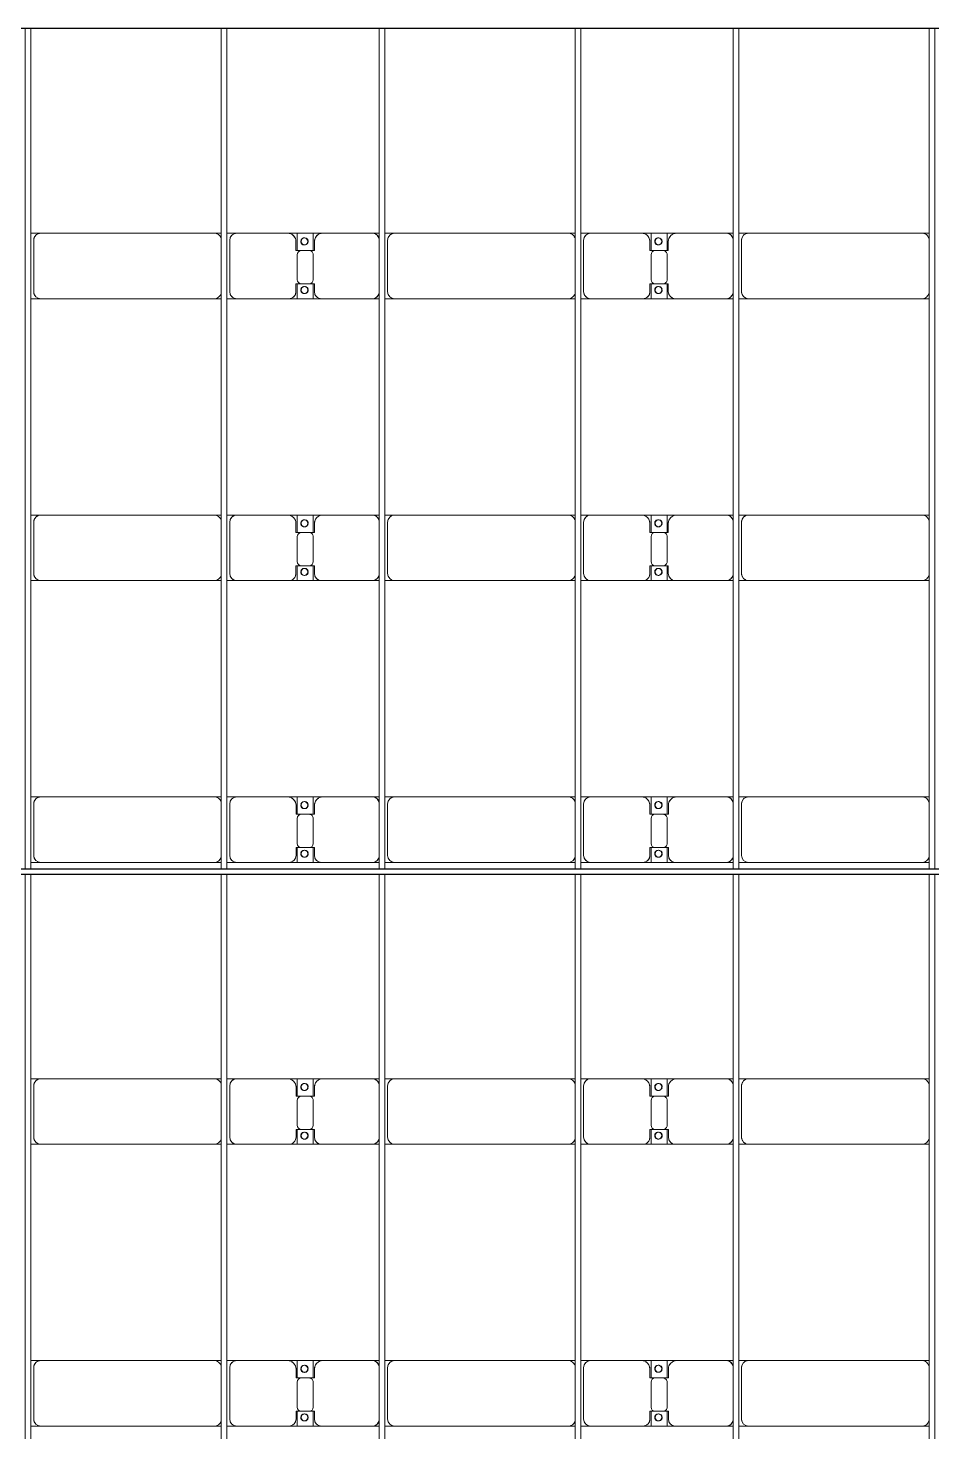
# Model space of a CAD drawing. Header units: millimetres. Extents: x -248177 to 167033, y 156986 to 268923.
# Drawn here: x -183923 to -177513, y 212465 to 222423 of the extents above; entities that cross this region are included whole.
import ezdxf

# ---------------------------------------------------------------- set-up
doc = ezdxf.new("R2010")
doc.units = ezdxf.units.MM
for name, color, linetype, lineweight in [('A-DETL-MBND', 5, 'Continuous', 9), ('A-GENM', 13, 'Continuous', 9), ('S-BEAM', 12, 'Continuous', 9)]:
    doc.layers.add(name, color=color, linetype=linetype, lineweight=lineweight)

# ---------------------------------------------------------------- blocks, each defined once
blk = doc.blocks.new('Dai phao do pin - DẢI PHAO ĐỠ PIN-V26-BỐ TRÍ KHUNG KẾT CẤU BÈ PIN 02')
at = {"layer": 'A-DETL-MBND', "color": 8}
for p, q in [((54529.7, 241.6), (54599.7, 241.6)), ((54529.7, 241.6), (54599.7, 241.6)), ((55830.3, 241.6), (54599.7, 241.6)), ((55830.3, 241.6), (55879.7, 241.6)), ((55830.3, 241.6), (55879.7, 241.6)), ((55919.7, 241.6), (55989.7, 241.6)), ((55919.7, 241.6), (55989.7, 241.6)), ((56349.7, 241.6), (55989.7, 241.6)), ((56349.7, 241.6), (56532.2, 241.6)), ((56532.2, 241.6), (56349.7, 241.6)), ((56417.8, 241.6), (56600.3, 241.6)), ((56417.8, 116.2), (56417.8, 241.6)), ((56600.3, 241.6), (56417.8, 241.6)), ((56532.2, 241.6), (56532.2, 116.2)), ((56950.3, 241.6), (56600.3, 241.6)), ((56950.3, 241.6), (56999.7, 241.6)), ((56950.3, 241.6), (56999.7, 241.6)), ((57039.7, 241.6), (57109.7, 241.6)), ((57039.7, 241.6), (57109.7, 241.6)), ((58340.3, 241.6), (57109.7, 241.6)), ((58340.3, 241.6), (58389.7, 241.6)), ((58340.3, 241.6), (58389.7, 241.6)), ((58429.7, 241.6), (58499.7, 241.6)), ((58429.7, 241.6), (58499.7, 241.6)), ((58859.7, 241.6), (58499.7, 241.6)), ((58859.7, 241.6), (59042.2, 241.6)), ((59042.2, 241.6), (58859.7, 241.6)), ((58927.8, 241.6), (59110.3, 241.6)), ((58927.8, 116.2), (58927.8, 241.6)), ((59110.3, 241.6), (58927.8, 241.6)), ((59042.2, 241.6), (59042.2, 116.2)), ((59460.3, 241.6), (59110.3, 241.6)), ((59460.3, 241.6), (59509.7, 241.6)), ((59460.3, 241.6), (59509.7, 241.6)), ((59549.7, 241.6), (59619.7, 241.6)), ((59549.7, 241.6), (59619.7, 241.6)), ((60850.3, 241.6), (59619.7, 241.6)), ((60850.3, 241.6), (60899.7, 241.6)), ((60850.3, 241.6), (60899.7, 241.6)), ((54549.7, 191.6), (54549.7, -173.4)), ((55939.7, 191.6), (55939.7, -173.4)), ((56409.7, 118.2), (56409.7, 181.6)), ((56502.2, 118.2), (56409.7, 118.2)), ((56540.3, 118.2), (56447.8, 118.2)), ((56540.3, 181.6), (56540.3, 118.2)), ((57059.7, 191.6), (57059.7, -173.4)), ((58449.7, 191.6), (58449.7, -173.4)), ((58919.7, 118.2), (58919.7, 181.6)), ((59012.2, 118.2), (58919.7, 118.2)), ((59050.3, 118.2), (58957.8, 118.2)), ((59050.3, 181.6), (59050.3, 118.2)), ((59569.7, 191.6), (59569.7, -173.4)), ((56417.8, 88.2), (56417.8, -88.2)), ((56532.2, -88.2), (56532.2, 88.2)), ((58927.8, 88.2), (58927.8, -88.2)), ((59042.2, -88.2), (59042.2, 88.2)), ((56409.7, -173.4), (56409.7, -118.2)), ((56409.7, -118.2), (56502.2, -118.2)), ((56417.8, -223.4), (56417.8, -116.2)), ((56447.8, -118.2), (56540.3, -118.2)), ((56532.2, -116.2), (56532.2, -223.4)), ((56540.3, -118.2), (56540.3, -173.4)), ((58919.7, -173.4), (58919.7, -118.2)), ((58919.7, -118.2), (59012.2, -118.2)), ((58927.8, -223.4), (58927.8, -116.2)), ((58957.8, -118.2), (59050.3, -118.2)), ((59042.2, -116.2), (59042.2, -223.4)), ((59050.3, -118.2), (59050.3, -173.4)), ((54599.7, -223.4), (54529.7, -223.4)), ((54599.7, -223.4), (54529.7, -223.4)), ((54599.7, -223.4), (55830.3, -223.4)), ((55879.7, -223.4), (55830.3, -223.4)), ((55879.7, -223.4), (55830.3, -223.4)), ((55989.7, -223.4), (55919.7, -223.4)), ((55989.7, -223.4), (55919.7, -223.4)), ((55989.7, -223.4), (56359.7, -223.4)), ((56532.2, -223.4), (56359.7, -223.4)), ((56359.7, -223.4), (56532.2, -223.4)), ((56590.3, -223.4), (56417.8, -223.4)), ((56417.8, -223.4), (56590.3, -223.4)), ((56590.3, -223.4), (56950.3, -223.4)), ((56999.7, -223.4), (56950.3, -223.4)), ((56999.7, -223.4), (56950.3, -223.4)), ((57109.7, -223.4), (57039.7, -223.4)), ((57109.7, -223.4), (57039.7, -223.4)), ((57109.7, -223.4), (58340.3, -223.4)), ((58389.7, -223.4), (58340.3, -223.4)), ((58389.7, -223.4), (58340.3, -223.4)), ((58499.7, -223.4), (58429.7, -223.4)), ((58499.7, -223.4), (58429.7, -223.4)), ((58499.7, -223.4), (58869.7, -223.4)), ((59042.2, -223.4), (58869.7, -223.4)), ((58869.7, -223.4), (59042.2, -223.4)), ((59100.3, -223.4), (58927.8, -223.4)), ((58927.8, -223.4), (59100.3, -223.4)), ((59100.3, -223.4), (59460.3, -223.4)), ((59509.7, -223.4), (59460.3, -223.4)), ((59509.7, -223.4), (59460.3, -223.4)), ((59619.7, -223.4), (59549.7, -223.4)), ((59619.7, -223.4), (59549.7, -223.4)), ((59619.7, -223.4), (60850.3, -223.4)), ((60899.7, -223.4), (60850.3, -223.4)), ((60899.7, -223.4), (60850.3, -223.4))]:
    blk.add_line(p, q, dxfattribs=at)
for centre, radius, start, end in [((54599.7, 191.6), 50, 90, 180), ((54599.7, 191.6), 50, 150, 180), ((54599.7, 191.6), 50, 105, 137.87668), ((55830.3, 191.6), 50, 15, 90), ((55830.3, 191.6), 50, 60, 90), ((55830.3, 191.6), 50, 15, 30), ((55989.7, 191.6), 50, 90, 180), ((55989.7, 191.6), 50, 105, 180), ((56349.7, 181.6), 60, 0, 90), ((56349.7, 181.6), 60, 0, 60), ((56468.6, 183.2), 25, 0, 180), ((56468.6, 183.2), 25, 0, 165), ((56471.4, 183.2), 25, 0, 180), ((56471.4, 183.2), 25, 90, 180), ((56471.4, 183.2), 25, 15, 75), ((56600.3, 181.6), 60, 90, 180), ((56600.3, 181.6), 60, 120, 180), ((56950.3, 191.6), 50, 15, 90), ((56950.3, 191.6), 50, 15, 75), ((57109.7, 191.6), 50, 90, 180), ((57109.7, 191.6), 50, 150, 180), ((57109.7, 191.6), 50, 105, 137.92482), ((58340.3, 191.6), 50, 15, 90), ((58340.3, 191.6), 50, 60, 90), ((58340.3, 191.6), 50, 15, 30), ((58499.7, 191.6), 50, 90, 180), ((58499.7, 191.6), 50, 105, 180), ((58859.7, 181.6), 60, 0, 90), ((58859.7, 181.6), 60, 0, 60), ((58978.6, 183.2), 25, 0, 180), ((58978.6, 183.2), 25, 0, 165), ((58981.4, 183.2), 25, 0, 180), ((58981.4, 183.2), 25, 90, 180), ((58981.4, 183.2), 25, 15, 75), ((59110.3, 181.6), 60, 90, 180), ((59110.3, 181.6), 60, 120, 180), ((59460.3, 191.6), 50, 15, 90), ((59460.3, 191.6), 50, 15, 75), ((59619.7, 191.6), 50, 90, 180), ((59619.7, 191.6), 50, 150, 180), ((59619.7, 191.6), 50, 105, 137.97296), ((60850.3, 191.6), 50, 15, 90), ((60850.3, 191.6), 50, 60, 90), ((60850.3, 191.6), 50, 15, 30), ((56447.8, 88.2), 30, 90, 180), ((56468.6, 183.2), 25, 180, 0), ((56471.4, 183.2), 25, 180, 360), ((56471.4, 183.2), 25, 180, 300), ((56468.6, 183.2), 25, 210, 0), ((56471.4, 183.2), 25, 330, 345), ((56502.2, 88.2), 30, 360, 90), ((58957.8, 88.2), 30, 90, 180), ((58978.6, 183.2), 25, 180, 0), ((58981.4, 183.2), 25, 180, 360), ((58981.4, 183.2), 25, 180, 300), ((58978.6, 183.2), 25, 210, 0), ((58981.4, 183.2), 25, 330, 345), ((59012.2, 88.2), 30, 360, 90), ((56447.8, -88.2), 30, 180, 270), ((56502.2, -88.2), 30, 270, 360), ((58957.8, -88.2), 30, 180, 270), ((59012.2, -88.2), 30, 270, 0), ((54599.7, -173.4), 50, 180, 270), ((54599.7, -173.4), 50, 180, 210), ((55830.3, -173.4), 50, 270, 345), ((55830.3, -173.4), 50, 330, 345), ((55989.7, -173.4), 50, 180, 270), ((55989.7, -173.4), 50, 180, 255), ((56359.7, -173.4), 50, 270, 0), ((56359.7, -173.4), 50, 285, 0), ((56468.6, -161.8), 25, 0, 180), ((56468.6, -161.8), 25, 180, 0), ((56468.6, -161.8), 25, 105, 165), ((56468.6, -161.8), 25, 195, 0), ((56471.4, -161.8), 25, 0, 180), ((56471.4, -161.8), 25, 105, 180), ((56471.4, -161.8), 25, 180, 360), ((56471.4, -161.8), 25, 180, 270), ((56468.6, -161.8), 25, 0, 75), ((56471.4, -161.8), 25, 15, 75), ((56471.4, -161.8), 25, 285, 345), ((56590.3, -173.4), 50, 180, 270), ((56590.3, -173.4), 50, 180, 255), ((56950.3, -173.4), 50, 270, 345), ((56950.3, -173.4), 50, 285, 345), ((57109.7, -173.4), 50, 180, 270), ((57109.7, -173.4), 50, 180, 210), ((58340.3, -173.4), 50, 270, 345), ((58340.3, -173.4), 50, 330, 345), ((58499.7, -173.4), 50, 180, 270), ((58499.7, -173.4), 50, 180, 255), ((58869.7, -173.4), 50, 270, 0), ((58869.7, -173.4), 50, 285, 360), ((58978.6, -161.8), 25, 0, 180), ((58978.6, -161.8), 25, 180, 0), ((58978.6, -161.8), 25, 105, 165), ((58978.6, -161.8), 25, 195, 0), ((58981.4, -161.8), 25, 0, 180), ((58981.4, -161.8), 25, 105, 180), ((58981.4, -161.8), 25, 180, 0), ((58981.4, -161.8), 25, 180, 270), ((58978.6, -161.8), 25, 0, 75), ((58981.4, -161.8), 25, 15, 75), ((58981.4, -161.8), 25, 285, 345), ((59100.3, -173.4), 50, 180, 270), ((59100.3, -173.4), 50, 180, 255), ((59460.3, -173.4), 50, 270, 345), ((59460.3, -173.4), 50, 285, 345), ((59619.7, -173.4), 50, 180, 270), ((59619.7, -173.4), 50, 180, 210), ((60850.3, -173.4), 50, 270, 345), ((60850.3, -173.4), 50, 330, 345), ((54599.7, -173.4), 50, 240, 270), ((55830.3, -173.4), 50, 285, 300), ((57109.7, -173.4), 50, 240, 270), ((58340.3, -173.4), 50, 285, 300), ((59619.7, -173.4), 50, 240, 270), ((60850.3, -173.4), 50, 285, 300)]:
    blk.add_arc(centre, radius, start, end, dxfattribs=at)
blk = doc.blocks.new('Dai phao do pin - DẢI PHAO ĐỠ PIN-V27-BỐ TRÍ KHUNG KẾT CẤU BÈ PIN 02')
at = {"layer": 'A-DETL-MBND', "color": 8}
for p, q in [((54529.7, 241.6), (54599.7, 241.6)), ((54529.7, 241.6), (54599.7, 241.6)), ((55830.3, 241.6), (54599.7, 241.6)), ((55830.3, 241.6), (55879.7, 241.6)), ((55830.3, 241.6), (55879.7, 241.6)), ((55919.7, 241.6), (55989.7, 241.6)), ((55919.7, 241.6), (55989.7, 241.6)), ((56349.7, 241.6), (55989.7, 241.6)), ((56349.7, 241.6), (56532.2, 241.6)), ((56532.2, 241.6), (56349.7, 241.6)), ((56417.8, 241.6), (56600.3, 241.6)), ((56417.8, 116.2), (56417.8, 241.6)), ((56600.3, 241.6), (56417.8, 241.6)), ((56532.2, 241.6), (56532.2, 116.2)), ((56950.3, 241.6), (56600.3, 241.6)), ((56950.3, 241.6), (56999.7, 241.6)), ((56950.3, 241.6), (56999.7, 241.6)), ((57039.7, 241.6), (57109.7, 241.6)), ((57039.7, 241.6), (57109.7, 241.6)), ((58340.3, 241.6), (57109.7, 241.6)), ((58340.3, 241.6), (58389.7, 241.6)), ((58340.3, 241.6), (58389.7, 241.6)), ((58429.7, 241.6), (58499.7, 241.6)), ((58429.7, 241.6), (58499.7, 241.6)), ((58859.7, 241.6), (58499.7, 241.6)), ((58859.7, 241.6), (59042.2, 241.6)), ((59042.2, 241.6), (58859.7, 241.6)), ((58927.8, 241.6), (59110.3, 241.6)), ((58927.8, 116.2), (58927.8, 241.6)), ((59110.3, 241.6), (58927.8, 241.6)), ((59042.2, 241.6), (59042.2, 116.2)), ((59460.3, 241.6), (59110.3, 241.6)), ((59460.3, 241.6), (59509.7, 241.6)), ((59460.3, 241.6), (59509.7, 241.6)), ((59549.7, 241.6), (59619.7, 241.6)), ((59549.7, 241.6), (59619.7, 241.6)), ((60850.3, 241.6), (59619.7, 241.6)), ((60850.3, 241.6), (60899.7, 241.6)), ((60850.3, 241.6), (60899.7, 241.6)), ((54549.7, 191.6), (54549.7, -173.4)), ((55939.7, 191.6), (55939.7, -173.4)), ((56409.7, 118.2), (56409.7, 181.6)), ((56502.2, 118.2), (56409.7, 118.2)), ((56540.3, 118.2), (56447.8, 118.2)), ((56540.3, 181.6), (56540.3, 118.2)), ((57059.7, 191.6), (57059.7, -173.4)), ((58449.7, 191.6), (58449.7, -173.4)), ((58919.7, 118.2), (58919.7, 181.6)), ((59012.2, 118.2), (58919.7, 118.2)), ((59050.3, 118.2), (58957.8, 118.2)), ((59050.3, 181.6), (59050.3, 118.2)), ((59569.7, 191.6), (59569.7, -173.4)), ((56417.8, 88.2), (56417.8, -88.2)), ((56532.2, -88.2), (56532.2, 88.2)), ((58927.8, 88.2), (58927.8, -88.2)), ((59042.2, -88.2), (59042.2, 88.2)), ((56409.7, -173.4), (56409.7, -118.2)), ((56409.7, -118.2), (56502.2, -118.2)), ((56417.8, -223.4), (56417.8, -116.2)), ((56447.8, -118.2), (56540.3, -118.2)), ((56532.2, -116.2), (56532.2, -223.4)), ((56540.3, -118.2), (56540.3, -173.4)), ((58919.7, -173.4), (58919.7, -118.2)), ((58919.7, -118.2), (59012.2, -118.2)), ((58927.8, -223.4), (58927.8, -116.2)), ((58957.8, -118.2), (59050.3, -118.2)), ((59042.2, -116.2), (59042.2, -223.4)), ((59050.3, -118.2), (59050.3, -173.4)), ((54599.7, -223.4), (54529.7, -223.4)), ((54599.7, -223.4), (54529.7, -223.4)), ((54599.7, -223.4), (55830.3, -223.4)), ((55879.7, -223.4), (55830.3, -223.4)), ((55879.7, -223.4), (55830.3, -223.4)), ((55989.7, -223.4), (55919.7, -223.4)), ((55989.7, -223.4), (55919.7, -223.4)), ((55989.7, -223.4), (56359.7, -223.4)), ((56532.2, -223.4), (56359.7, -223.4)), ((56359.7, -223.4), (56532.2, -223.4)), ((56590.3, -223.4), (56417.8, -223.4)), ((56417.8, -223.4), (56590.3, -223.4)), ((56590.3, -223.4), (56950.3, -223.4)), ((56999.7, -223.4), (56950.3, -223.4)), ((56999.7, -223.4), (56950.3, -223.4)), ((57109.7, -223.4), (57039.7, -223.4)), ((57109.7, -223.4), (57039.7, -223.4)), ((57109.7, -223.4), (58340.3, -223.4)), ((58389.7, -223.4), (58340.3, -223.4)), ((58389.7, -223.4), (58340.3, -223.4)), ((58499.7, -223.4), (58429.7, -223.4)), ((58499.7, -223.4), (58429.7, -223.4)), ((58499.7, -223.4), (58869.7, -223.4)), ((59042.2, -223.4), (58869.7, -223.4)), ((58869.7, -223.4), (59042.2, -223.4)), ((59100.3, -223.4), (58927.8, -223.4)), ((58927.8, -223.4), (59100.3, -223.4)), ((59100.3, -223.4), (59460.3, -223.4)), ((59509.7, -223.4), (59460.3, -223.4)), ((59509.7, -223.4), (59460.3, -223.4)), ((59619.7, -223.4), (59549.7, -223.4)), ((59619.7, -223.4), (59549.7, -223.4)), ((59619.7, -223.4), (60850.3, -223.4)), ((60899.7, -223.4), (60850.3, -223.4)), ((60899.7, -223.4), (60850.3, -223.4))]:
    blk.add_line(p, q, dxfattribs=at)
for centre, radius, start, end in [((54599.7, 191.6), 50, 90, 180), ((54599.7, 191.6), 50, 150, 180), ((54599.7, 191.6), 50, 105, 135), ((55830.3, 191.6), 50, 15, 90), ((55830.3, 191.6), 50, 60, 90), ((55830.3, 191.6), 50, 15, 30), ((55989.7, 191.6), 50, 90, 180), ((55989.7, 191.6), 50, 105, 180), ((56349.7, 181.6), 60, 0, 90), ((56349.7, 181.6), 60, 0, 60), ((56468.6, 183.2), 25, 0, 180), ((56468.6, 183.2), 25, 0, 165), ((56471.4, 183.2), 25, 0, 180), ((56471.4, 183.2), 25, 90, 180), ((56471.4, 183.2), 25, 15, 75), ((56600.3, 181.6), 60, 90, 180), ((56600.3, 181.6), 60, 120, 180), ((56950.3, 191.6), 50, 15, 90), ((56950.3, 191.6), 50, 15, 75), ((57109.7, 191.6), 50, 90, 180), ((57109.7, 191.6), 50, 150, 180), ((57109.7, 191.6), 50, 105, 135), ((58340.3, 191.6), 50, 15, 90), ((58340.3, 191.6), 50, 60, 90), ((58340.3, 191.6), 50, 15, 30), ((58499.7, 191.6), 50, 90, 180), ((58499.7, 191.6), 50, 105, 180), ((58859.7, 181.6), 60, 0, 90), ((58859.7, 181.6), 60, 0, 60), ((58978.6, 183.2), 25, 0, 180), ((58978.6, 183.2), 25, 0, 165), ((58981.4, 183.2), 25, 0, 180), ((58981.4, 183.2), 25, 90, 180), ((58981.4, 183.2), 25, 15, 75), ((59110.3, 181.6), 60, 90, 180), ((59110.3, 181.6), 60, 120, 180), ((59460.3, 191.6), 50, 15, 90), ((59460.3, 191.6), 50, 15, 75), ((59619.7, 191.6), 50, 90, 180), ((59619.7, 191.6), 50, 150, 180), ((59619.7, 191.6), 50, 105, 135), ((60850.3, 191.6), 50, 15, 90), ((60850.3, 191.6), 50, 60, 90), ((60850.3, 191.6), 50, 15, 30), ((56447.8, 88.2), 30, 90, 180), ((56468.6, 183.2), 25, 180, 0), ((56471.4, 183.2), 25, 180, 360), ((56471.4, 183.2), 25, 180, 300), ((56468.6, 183.2), 25, 210, 0), ((56471.4, 183.2), 25, 330, 345), ((56502.2, 88.2), 30, 360, 90), ((58957.8, 88.2), 30, 90, 180), ((58978.6, 183.2), 25, 180, 0), ((58981.4, 183.2), 25, 180, 360), ((58981.4, 183.2), 25, 180, 300), ((58978.6, 183.2), 25, 210, 0), ((58981.4, 183.2), 25, 330, 345), ((59012.2, 88.2), 30, 360, 90), ((56447.8, -88.2), 30, 180, 270), ((56502.2, -88.2), 30, 270, 360), ((58957.8, -88.2), 30, 180, 270), ((59012.2, -88.2), 30, 270, 0), ((54599.7, -173.4), 50, 180, 270), ((54599.7, -173.4), 50, 180, 210), ((55830.3, -173.4), 50, 270, 345), ((55830.3, -173.4), 50, 330, 345), ((55989.7, -173.4), 50, 180, 270), ((55989.7, -173.4), 50, 180, 255), ((56359.7, -173.4), 50, 270, 0), ((56359.7, -173.4), 50, 285, 0), ((56468.6, -161.8), 25, 0, 180), ((56468.6, -161.8), 25, 180, 0), ((56468.6, -161.8), 25, 105, 165), ((56468.6, -161.8), 25, 195, 0), ((56471.4, -161.8), 25, 0, 180), ((56471.4, -161.8), 25, 105, 180), ((56471.4, -161.8), 25, 180, 360), ((56471.4, -161.8), 25, 180, 270), ((56468.6, -161.8), 25, 0, 75), ((56471.4, -161.8), 25, 15, 75), ((56471.4, -161.8), 25, 285, 345), ((56590.3, -173.4), 50, 180, 270), ((56590.3, -173.4), 50, 180, 255), ((56950.3, -173.4), 50, 270, 345), ((56950.3, -173.4), 50, 285, 345), ((57109.7, -173.4), 50, 180, 270), ((57109.7, -173.4), 50, 180, 210), ((58340.3, -173.4), 50, 270, 345), ((58340.3, -173.4), 50, 330, 345), ((58499.7, -173.4), 50, 180, 270), ((58499.7, -173.4), 50, 180, 255), ((58869.7, -173.4), 50, 270, 0), ((58869.7, -173.4), 50, 285, 360), ((58978.6, -161.8), 25, 0, 180), ((58978.6, -161.8), 25, 180, 0), ((58978.6, -161.8), 25, 105, 165), ((58978.6, -161.8), 25, 195, 0), ((58981.4, -161.8), 25, 0, 180), ((58981.4, -161.8), 25, 105, 180), ((58981.4, -161.8), 25, 180, 0), ((58981.4, -161.8), 25, 180, 270), ((58978.6, -161.8), 25, 0, 75), ((58981.4, -161.8), 25, 15, 75), ((58981.4, -161.8), 25, 285, 345), ((59100.3, -173.4), 50, 180, 270), ((59100.3, -173.4), 50, 180, 255), ((59460.3, -173.4), 50, 270, 345), ((59460.3, -173.4), 50, 285, 345), ((59619.7, -173.4), 50, 180, 270), ((59619.7, -173.4), 50, 180, 210), ((60850.3, -173.4), 50, 270, 345), ((60850.3, -173.4), 50, 330, 345), ((54599.7, -173.4), 50, 240, 270), ((55830.3, -173.4), 50, 285, 300), ((57109.7, -173.4), 50, 240, 270), ((58340.3, -173.4), 50, 285, 300), ((59619.7, -173.4), 50, 240, 270), ((60850.3, -173.4), 50, 285, 300)]:
    blk.add_arc(centre, radius, start, end, dxfattribs=at)
blk = doc.blocks.new('Dai phao do pin - DẢI PHAO ĐỠ PIN-V28-BỐ TRÍ KHUNG KẾT CẤU BÈ PIN 02')
at = {"layer": 'A-DETL-MBND', "color": 8}
for p, q in [((54529.7, 241.6), (54599.7, 241.6)), ((54529.7, 241.6), (54599.7, 241.6)), ((55830.3, 241.6), (54599.7, 241.6)), ((55830.3, 241.6), (55879.7, 241.6)), ((55830.3, 241.6), (55879.7, 241.6)), ((55919.7, 241.6), (55989.7, 241.6)), ((55919.7, 241.6), (55989.7, 241.6)), ((56349.7, 241.6), (55989.7, 241.6)), ((56349.7, 241.6), (56532.2, 241.6)), ((56532.2, 241.6), (56349.7, 241.6)), ((56417.8, 241.6), (56600.3, 241.6)), ((56417.8, 116.2), (56417.8, 241.6)), ((56600.3, 241.6), (56417.8, 241.6)), ((56532.2, 241.6), (56532.2, 116.2)), ((56950.3, 241.6), (56600.3, 241.6)), ((56950.3, 241.6), (56999.7, 241.6)), ((56950.3, 241.6), (56999.7, 241.6)), ((57039.7, 241.6), (57109.7, 241.6)), ((57039.7, 241.6), (57109.7, 241.6)), ((58340.3, 241.6), (57109.7, 241.6)), ((58340.3, 241.6), (58389.7, 241.6)), ((58340.3, 241.6), (58389.7, 241.6)), ((58429.7, 241.6), (58499.7, 241.6)), ((58429.7, 241.6), (58499.7, 241.6)), ((58859.7, 241.6), (58499.7, 241.6)), ((58859.7, 241.6), (59042.2, 241.6)), ((59042.2, 241.6), (58859.7, 241.6)), ((58927.8, 241.6), (59110.3, 241.6)), ((58927.8, 116.2), (58927.8, 241.6)), ((59110.3, 241.6), (58927.8, 241.6)), ((59042.2, 241.6), (59042.2, 116.2)), ((59460.3, 241.6), (59110.3, 241.6)), ((59460.3, 241.6), (59509.7, 241.6)), ((59460.3, 241.6), (59509.7, 241.6)), ((59549.7, 241.6), (59619.7, 241.6)), ((59549.7, 241.6), (59619.7, 241.6)), ((60850.3, 241.6), (59619.7, 241.6)), ((60850.3, 241.6), (60899.7, 241.6)), ((60850.3, 241.6), (60899.7, 241.6)), ((54549.7, 191.6), (54549.7, -173.4)), ((55939.7, 191.6), (55939.7, -173.4)), ((56409.7, 118.2), (56409.7, 181.6)), ((56502.2, 118.2), (56409.7, 118.2)), ((56540.3, 118.2), (56447.8, 118.2)), ((56540.3, 181.6), (56540.3, 118.2)), ((57059.7, 191.6), (57059.7, -173.4)), ((58449.7, 191.6), (58449.7, -173.4)), ((58919.7, 118.2), (58919.7, 181.6)), ((59012.2, 118.2), (58919.7, 118.2)), ((59050.3, 118.2), (58957.8, 118.2)), ((59050.3, 181.6), (59050.3, 118.2)), ((59569.7, 191.6), (59569.7, -173.4)), ((56417.8, 88.2), (56417.8, -88.2)), ((56532.2, -88.2), (56532.2, 88.2)), ((58927.8, 88.2), (58927.8, -88.2)), ((59042.2, -88.2), (59042.2, 88.2)), ((56409.7, -173.4), (56409.7, -118.2)), ((56409.7, -118.2), (56502.2, -118.2)), ((56417.8, -223.4), (56417.8, -116.2)), ((56447.8, -118.2), (56540.3, -118.2)), ((56532.2, -116.2), (56532.2, -223.4)), ((56540.3, -118.2), (56540.3, -173.4)), ((58919.7, -173.4), (58919.7, -118.2)), ((58919.7, -118.2), (59012.2, -118.2)), ((58927.8, -223.4), (58927.8, -116.2)), ((58957.8, -118.2), (59050.3, -118.2)), ((59042.2, -116.2), (59042.2, -223.4)), ((59050.3, -118.2), (59050.3, -173.4)), ((54599.7, -223.4), (54529.7, -223.4)), ((54599.7, -223.4), (54529.7, -223.4)), ((54599.7, -223.4), (55830.3, -223.4)), ((55879.7, -223.4), (55830.3, -223.4)), ((55879.7, -223.4), (55830.3, -223.4)), ((55989.7, -223.4), (55919.7, -223.4)), ((55989.7, -223.4), (55919.7, -223.4)), ((55989.7, -223.4), (56359.7, -223.4)), ((56532.2, -223.4), (56359.7, -223.4)), ((56359.7, -223.4), (56532.2, -223.4)), ((56590.3, -223.4), (56417.8, -223.4)), ((56417.8, -223.4), (56590.3, -223.4)), ((56590.3, -223.4), (56950.3, -223.4)), ((56999.7, -223.4), (56950.3, -223.4)), ((56999.7, -223.4), (56950.3, -223.4)), ((57109.7, -223.4), (57039.7, -223.4)), ((57109.7, -223.4), (57039.7, -223.4)), ((57109.7, -223.4), (58340.3, -223.4)), ((58389.7, -223.4), (58340.3, -223.4)), ((58389.7, -223.4), (58340.3, -223.4)), ((58499.7, -223.4), (58429.7, -223.4)), ((58499.7, -223.4), (58429.7, -223.4)), ((58499.7, -223.4), (58869.7, -223.4)), ((59042.2, -223.4), (58869.7, -223.4)), ((58869.7, -223.4), (59042.2, -223.4)), ((59100.3, -223.4), (58927.8, -223.4)), ((58927.8, -223.4), (59100.3, -223.4)), ((59100.3, -223.4), (59460.3, -223.4)), ((59509.7, -223.4), (59460.3, -223.4)), ((59509.7, -223.4), (59460.3, -223.4)), ((59619.7, -223.4), (59549.7, -223.4)), ((59619.7, -223.4), (59549.7, -223.4)), ((59619.7, -223.4), (60850.3, -223.4)), ((60899.7, -223.4), (60850.3, -223.4)), ((60899.7, -223.4), (60850.3, -223.4))]:
    blk.add_line(p, q, dxfattribs=at)
for centre, radius, start, end in [((54599.7, 191.6), 50, 90, 180), ((54599.7, 191.6), 50, 150, 180), ((54599.7, 191.6), 50, 105, 135), ((55830.3, 191.6), 50, 15, 90), ((55830.3, 191.6), 50, 60, 90), ((55830.3, 191.6), 50, 15, 30), ((55989.7, 191.6), 50, 90, 180), ((55989.7, 191.6), 50, 105, 180), ((56349.7, 181.6), 60, 0, 90), ((56349.7, 181.6), 60, 0, 60), ((56468.6, 183.2), 25, 0, 180), ((56468.6, 183.2), 25, 0, 165), ((56471.4, 183.2), 25, 0, 180), ((56471.4, 183.2), 25, 90, 180), ((56471.4, 183.2), 25, 15, 75), ((56600.3, 181.6), 60, 90, 180), ((56600.3, 181.6), 60, 120, 180), ((56950.3, 191.6), 50, 15, 90), ((56950.3, 191.6), 50, 15, 75), ((57109.7, 191.6), 50, 90, 180), ((57109.7, 191.6), 50, 150, 180), ((57109.7, 191.6), 50, 105, 135), ((58340.3, 191.6), 50, 15, 90), ((58340.3, 191.6), 50, 60, 90), ((58340.3, 191.6), 50, 15, 30), ((58499.7, 191.6), 50, 90, 180), ((58499.7, 191.6), 50, 105, 180), ((58859.7, 181.6), 60, 0, 90), ((58859.7, 181.6), 60, 0, 60), ((58978.6, 183.2), 25, 0, 180), ((58978.6, 183.2), 25, 0, 165), ((58981.4, 183.2), 25, 0, 180), ((58981.4, 183.2), 25, 90, 180), ((58981.4, 183.2), 25, 15, 75), ((59110.3, 181.6), 60, 90, 180), ((59110.3, 181.6), 60, 120, 180), ((59460.3, 191.6), 50, 15, 90), ((59460.3, 191.6), 50, 15, 75), ((59619.7, 191.6), 50, 90, 180), ((59619.7, 191.6), 50, 150, 180), ((59619.7, 191.6), 50, 105, 135), ((60850.3, 191.6), 50, 15, 90), ((60850.3, 191.6), 50, 60, 90), ((60850.3, 191.6), 50, 15, 30), ((56447.8, 88.2), 30, 90, 180), ((56468.6, 183.2), 25, 180, 0), ((56471.4, 183.2), 25, 180, 360), ((56471.4, 183.2), 25, 180, 300), ((56468.6, 183.2), 25, 210, 0), ((56471.4, 183.2), 25, 330, 345), ((56502.2, 88.2), 30, 360, 90), ((58957.8, 88.2), 30, 90, 180), ((58978.6, 183.2), 25, 180, 0), ((58981.4, 183.2), 25, 180, 360), ((58981.4, 183.2), 25, 180, 300), ((58978.6, 183.2), 25, 210, 0), ((58981.4, 183.2), 25, 330, 345), ((59012.2, 88.2), 30, 360, 90), ((56447.8, -88.2), 30, 180, 270), ((56502.2, -88.2), 30, 270, 360), ((58957.8, -88.2), 30, 180, 270), ((59012.2, -88.2), 30, 270, 0), ((54599.7, -173.4), 50, 180, 270), ((54599.7, -173.4), 50, 191.47034, 210), ((55830.3, -173.4), 50, 270, 348.50928), ((55830.3, -173.4), 50, 330, 348.50928), ((55989.7, -173.4), 50, 180, 270), ((55989.7, -173.4), 50, 180, 255), ((56359.7, -173.4), 50, 270, 0), ((56359.7, -173.4), 50, 285, 0), ((56468.6, -161.8), 25, 0, 180), ((56468.6, -161.8), 25, 180, 0), ((56468.6, -161.8), 25, 105, 165), ((56468.6, -161.8), 25, 195, 0), ((56471.4, -161.8), 25, 0, 180), ((56471.4, -161.8), 25, 105, 180), ((56471.4, -161.8), 25, 180, 360), ((56471.4, -161.8), 25, 180, 270), ((56468.6, -161.8), 25, 0, 75), ((56471.4, -161.8), 25, 15, 75), ((56471.4, -161.8), 25, 285, 345), ((56590.3, -173.4), 50, 180, 270), ((56590.3, -173.4), 50, 180, 255), ((56950.3, -173.4), 50, 270, 348.49209), ((56950.3, -173.4), 50, 285, 348.49209), ((57109.7, -173.4), 50, 180, 270), ((57109.7, -173.4), 50, 191.50886, 210), ((58340.3, -173.4), 50, 270, 348.47075), ((58340.3, -173.4), 50, 330, 348.47075), ((58499.7, -173.4), 50, 180, 270), ((58499.7, -173.4), 50, 180, 255), ((58869.7, -173.4), 50, 270, 0), ((58869.7, -173.4), 50, 285, 360), ((58978.6, -161.8), 25, 0, 180), ((58978.6, -161.8), 25, 180, 0), ((58978.6, -161.8), 25, 105, 165), ((58978.6, -161.8), 25, 195, 0), ((58981.4, -161.8), 25, 0, 180), ((58981.4, -161.8), 25, 105, 180), ((58981.4, -161.8), 25, 180, 0), ((58981.4, -161.8), 25, 180, 270), ((58978.6, -161.8), 25, 0, 75), ((58981.4, -161.8), 25, 15, 75), ((58981.4, -161.8), 25, 285, 300), ((58981.4, -161.8), 25, 300.37173, 345), ((59100.3, -173.4), 50, 180, 270), ((59100.3, -173.4), 50, 180, 255), ((59460.3, -173.4), 50, 270, 348.45357), ((59460.3, -173.4), 50, 285, 348.45357), ((59619.7, -173.4), 50, 180, 270), ((59619.7, -173.4), 50, 191.54739, 210), ((60850.3, -173.4), 50, 270, 348.43223), ((60850.3, -173.4), 50, 330, 348.43223), ((54599.7, -173.4), 50, 240, 270), ((55830.3, -173.4), 50, 285, 300), ((57109.7, -173.4), 50, 240, 270), ((58340.3, -173.4), 50, 285, 300), ((59619.7, -173.4), 50, 240, 270), ((60850.3, -173.4), 50, 285, 300)]:
    blk.add_arc(centre, radius, start, end, dxfattribs=at)
blk = doc.blocks.new('Dai phao do pin - DẢI PHAO ĐỠ PIN-V29-BỐ TRÍ KHUNG KẾT CẤU BÈ PIN 02')
at = {"layer": 'A-DETL-MBND', "color": 8}
for p, q in [((54529.7, 241.6), (54599.7, 241.6)), ((54529.7, 241.6), (54599.7, 241.6)), ((55830.3, 241.6), (54599.7, 241.6)), ((55830.3, 241.6), (55879.7, 241.6)), ((55830.3, 241.6), (55879.7, 241.6)), ((55919.7, 241.6), (55989.7, 241.6)), ((55919.7, 241.6), (55989.7, 241.6)), ((56349.7, 241.6), (55989.7, 241.6)), ((56349.7, 241.6), (56532.2, 241.6)), ((56532.2, 241.6), (56349.7, 241.6)), ((56417.8, 241.6), (56600.3, 241.6)), ((56417.8, 116.2), (56417.8, 241.6)), ((56600.3, 241.6), (56417.8, 241.6)), ((56532.2, 241.6), (56532.2, 116.2)), ((56950.3, 241.6), (56600.3, 241.6)), ((56950.3, 241.6), (56999.7, 241.6)), ((56950.3, 241.6), (56999.7, 241.6)), ((57039.7, 241.6), (57109.7, 241.6)), ((57039.7, 241.6), (57109.7, 241.6)), ((58340.3, 241.6), (57109.7, 241.6)), ((58340.3, 241.6), (58389.7, 241.6)), ((58340.3, 241.6), (58389.7, 241.6)), ((58429.7, 241.6), (58499.7, 241.6)), ((58429.7, 241.6), (58499.7, 241.6)), ((58859.7, 241.6), (58499.7, 241.6)), ((58859.7, 241.6), (59042.2, 241.6)), ((59042.2, 241.6), (58859.7, 241.6)), ((58927.8, 241.6), (59110.3, 241.6)), ((58927.8, 116.2), (58927.8, 241.6)), ((59110.3, 241.6), (58927.8, 241.6)), ((59042.2, 241.6), (59042.2, 116.2)), ((59460.3, 241.6), (59110.3, 241.6)), ((59460.3, 241.6), (59509.7, 241.6)), ((59460.3, 241.6), (59509.7, 241.6)), ((59549.7, 241.6), (59619.7, 241.6)), ((59549.7, 241.6), (59619.7, 241.6)), ((60850.3, 241.6), (59619.7, 241.6)), ((60850.3, 241.6), (60899.7, 241.6)), ((60850.3, 241.6), (60899.7, 241.6)), ((54549.7, 191.6), (54549.7, -173.4)), ((55939.7, 191.6), (55939.7, -173.4)), ((56409.7, 118.2), (56409.7, 181.6)), ((56502.2, 118.2), (56409.7, 118.2)), ((56540.3, 118.2), (56447.8, 118.2)), ((56540.3, 181.6), (56540.3, 118.2)), ((57059.7, 191.6), (57059.7, -173.4)), ((58449.7, 191.6), (58449.7, -173.4)), ((58919.7, 118.2), (58919.7, 181.6)), ((59012.2, 118.2), (58919.7, 118.2)), ((59050.3, 118.2), (58957.8, 118.2)), ((59050.3, 181.6), (59050.3, 118.2)), ((59569.7, 191.6), (59569.7, -173.4)), ((56417.8, 88.2), (56417.8, -88.2)), ((56532.2, -88.2), (56532.2, 88.2)), ((58927.8, 88.2), (58927.8, -88.2)), ((59042.2, -88.2), (59042.2, 88.2)), ((56409.7, -173.4), (56409.7, -118.2)), ((56409.7, -118.2), (56502.2, -118.2)), ((56417.8, -223.4), (56417.8, -116.2)), ((56447.8, -118.2), (56540.3, -118.2)), ((56532.2, -116.2), (56532.2, -223.4)), ((56540.3, -118.2), (56540.3, -173.4)), ((58919.7, -173.4), (58919.7, -118.2)), ((58919.7, -118.2), (59012.2, -118.2)), ((58927.8, -223.4), (58927.8, -116.2)), ((58957.8, -118.2), (59050.3, -118.2)), ((59042.2, -116.2), (59042.2, -223.4)), ((59050.3, -118.2), (59050.3, -173.4)), ((54599.7, -223.4), (54529.7, -223.4)), ((54599.7, -223.4), (54529.7, -223.4)), ((54599.7, -223.4), (55830.3, -223.4)), ((55879.7, -223.4), (55830.3, -223.4)), ((55879.7, -223.4), (55830.3, -223.4)), ((55989.7, -223.4), (55919.7, -223.4)), ((55989.7, -223.4), (55919.7, -223.4)), ((55989.7, -223.4), (56359.7, -223.4)), ((56532.2, -223.4), (56359.7, -223.4)), ((56359.7, -223.4), (56532.2, -223.4)), ((56590.3, -223.4), (56417.8, -223.4)), ((56417.8, -223.4), (56590.3, -223.4)), ((56590.3, -223.4), (56950.3, -223.4)), ((56999.7, -223.4), (56950.3, -223.4)), ((56999.7, -223.4), (56950.3, -223.4)), ((57109.7, -223.4), (57039.7, -223.4)), ((57109.7, -223.4), (57039.7, -223.4)), ((57109.7, -223.4), (58340.3, -223.4)), ((58389.7, -223.4), (58340.3, -223.4)), ((58389.7, -223.4), (58340.3, -223.4)), ((58499.7, -223.4), (58429.7, -223.4)), ((58499.7, -223.4), (58429.7, -223.4)), ((58499.7, -223.4), (58869.7, -223.4)), ((59042.2, -223.4), (58869.7, -223.4)), ((58869.7, -223.4), (59042.2, -223.4)), ((59100.3, -223.4), (58927.8, -223.4)), ((58927.8, -223.4), (59100.3, -223.4)), ((59100.3, -223.4), (59460.3, -223.4)), ((59509.7, -223.4), (59460.3, -223.4)), ((59509.7, -223.4), (59460.3, -223.4)), ((59619.7, -223.4), (59549.7, -223.4)), ((59619.7, -223.4), (59549.7, -223.4)), ((59619.7, -223.4), (60850.3, -223.4)), ((60899.7, -223.4), (60850.3, -223.4)), ((60899.7, -223.4), (60850.3, -223.4))]:
    blk.add_line(p, q, dxfattribs=at)
for centre, radius, start, end in [((54599.7, 191.6), 50, 90, 180), ((54599.7, 191.6), 50, 150, 180), ((54599.7, 191.6), 50, 105, 135), ((55830.3, 191.6), 50, 15, 90), ((55830.3, 191.6), 50, 60, 90), ((55830.3, 191.6), 50, 15, 30), ((55989.7, 191.6), 50, 90, 180), ((55989.7, 191.6), 50, 105, 180), ((56349.7, 181.6), 60, 0, 90), ((56349.7, 181.6), 60, 0, 60), ((56468.6, 183.2), 25, 0, 180), ((56468.6, 183.2), 25, 0, 165), ((56471.4, 183.2), 25, 0, 180), ((56471.4, 183.2), 25, 90, 180), ((56471.4, 183.2), 25, 15, 75), ((56600.3, 181.6), 60, 90, 180), ((56600.3, 181.6), 60, 120, 180), ((56950.3, 191.6), 50, 15, 90), ((56950.3, 191.6), 50, 15, 75), ((57109.7, 191.6), 50, 90, 180), ((57109.7, 191.6), 50, 150, 180), ((57109.7, 191.6), 50, 105, 135), ((58340.3, 191.6), 50, 15, 90), ((58340.3, 191.6), 50, 60, 90), ((58340.3, 191.6), 50, 15, 30), ((58499.7, 191.6), 50, 90, 180), ((58499.7, 191.6), 50, 105, 180), ((58859.7, 181.6), 60, 0, 90), ((58859.7, 181.6), 60, 0, 60), ((58978.6, 183.2), 25, 0, 180), ((58978.6, 183.2), 25, 0, 165), ((58981.4, 183.2), 25, 0, 180), ((58981.4, 183.2), 25, 90, 180), ((58981.4, 183.2), 25, 15, 75), ((59110.3, 181.6), 60, 90, 180), ((59110.3, 181.6), 60, 120, 180), ((59460.3, 191.6), 50, 15, 90), ((59460.3, 191.6), 50, 15, 75), ((59619.7, 191.6), 50, 90, 180), ((59619.7, 191.6), 50, 150, 180), ((59619.7, 191.6), 50, 105, 135), ((60850.3, 191.6), 50, 15, 90), ((60850.3, 191.6), 50, 60, 90), ((60850.3, 191.6), 50, 15, 30), ((56447.8, 88.2), 30, 90, 180), ((56468.6, 183.2), 25, 180, 0), ((56471.4, 183.2), 25, 180, 360), ((56471.4, 183.2), 25, 180, 300), ((56468.6, 183.2), 25, 210, 0), ((56471.4, 183.2), 25, 330, 345), ((56502.2, 88.2), 30, 360, 90), ((58957.8, 88.2), 30, 90, 180), ((58978.6, 183.2), 25, 180, 0), ((58981.4, 183.2), 25, 180, 360), ((58981.4, 183.2), 25, 180, 300), ((58978.6, 183.2), 25, 210, 0), ((58981.4, 183.2), 25, 330, 345), ((59012.2, 88.2), 30, 360, 90), ((56447.8, -88.2), 30, 180, 270), ((56502.2, -88.2), 30, 270, 360), ((58957.8, -88.2), 30, 180, 270), ((59012.2, -88.2), 30, 270, 0), ((54599.7, -173.4), 50, 180, 270), ((54599.7, -173.4), 50, 180, 210), ((55830.3, -173.4), 50, 270, 345), ((55830.3, -173.4), 50, 330, 345), ((55989.7, -173.4), 50, 180, 270), ((55989.7, -173.4), 50, 180, 255), ((56359.7, -173.4), 50, 270, 0), ((56359.7, -173.4), 50, 285, 0), ((56468.6, -161.8), 25, 0, 180), ((56468.6, -161.8), 25, 180, 0), ((56468.6, -161.8), 25, 105, 165), ((56468.6, -161.8), 25, 195, 0), ((56471.4, -161.8), 25, 0, 180), ((56471.4, -161.8), 25, 105, 180), ((56471.4, -161.8), 25, 180, 360), ((56471.4, -161.8), 25, 180, 270), ((56468.6, -161.8), 25, 0, 75), ((56471.4, -161.8), 25, 15, 75), ((56471.4, -161.8), 25, 285, 345), ((56590.3, -173.4), 50, 180, 270), ((56590.3, -173.4), 50, 180, 255), ((56950.3, -173.4), 50, 270, 345), ((56950.3, -173.4), 50, 285, 345), ((57109.7, -173.4), 50, 180, 270), ((57109.7, -173.4), 50, 180, 210), ((58340.3, -173.4), 50, 270, 345), ((58340.3, -173.4), 50, 330, 345), ((58499.7, -173.4), 50, 180, 270), ((58499.7, -173.4), 50, 180, 255), ((58869.7, -173.4), 50, 270, 0), ((58869.7, -173.4), 50, 285, 360), ((58978.6, -161.8), 25, 0, 180), ((58978.6, -161.8), 25, 180, 0), ((58978.6, -161.8), 25, 105, 165), ((58978.6, -161.8), 25, 195, 0), ((58981.4, -161.8), 25, 0, 180), ((58981.4, -161.8), 25, 105, 180), ((58981.4, -161.8), 25, 180, 0), ((58981.4, -161.8), 25, 180, 270), ((58978.6, -161.8), 25, 0, 75), ((58981.4, -161.8), 25, 15, 75), ((58981.4, -161.8), 25, 285, 345), ((59100.3, -173.4), 50, 180, 270), ((59100.3, -173.4), 50, 180, 255), ((59460.3, -173.4), 50, 270, 345), ((59460.3, -173.4), 50, 285, 345), ((59619.7, -173.4), 50, 180, 270), ((59619.7, -173.4), 50, 180, 210), ((60850.3, -173.4), 50, 270, 345), ((60850.3, -173.4), 50, 330, 345), ((54599.7, -173.4), 50, 240, 270), ((55830.3, -173.4), 50, 285, 300), ((57109.7, -173.4), 50, 240, 270), ((58340.3, -173.4), 50, 285, 300), ((59619.7, -173.4), 50, 240, 270), ((60850.3, -173.4), 50, 285, 300)]:
    blk.add_arc(centre, radius, start, end, dxfattribs=at)
blk = doc.blocks.new('Dai phao do pin - DẢI PHAO ĐỠ PIN-V30-BỐ TRÍ KHUNG KẾT CẤU BÈ PIN 02')
at = {"layer": 'A-DETL-MBND', "color": 8}
for p, q in [((54529.7, 241.6), (54599.7, 241.6)), ((54529.7, 241.6), (54599.7, 241.6)), ((55830.3, 241.6), (54599.7, 241.6)), ((55830.3, 241.6), (55879.7, 241.6)), ((55830.3, 241.6), (55879.7, 241.6)), ((55919.7, 241.6), (55989.7, 241.6)), ((55919.7, 241.6), (55989.7, 241.6)), ((56349.7, 241.6), (55989.7, 241.6)), ((56349.7, 241.6), (56532.2, 241.6)), ((56532.2, 241.6), (56349.7, 241.6)), ((56417.8, 241.6), (56600.3, 241.6)), ((56417.8, 116.2), (56417.8, 241.6)), ((56600.3, 241.6), (56417.8, 241.6)), ((56532.2, 241.6), (56532.2, 116.2)), ((56950.3, 241.6), (56600.3, 241.6)), ((56950.3, 241.6), (56999.7, 241.6)), ((56950.3, 241.6), (56999.7, 241.6)), ((57039.7, 241.6), (57109.7, 241.6)), ((57039.7, 241.6), (57109.7, 241.6)), ((58340.3, 241.6), (57109.7, 241.6)), ((58340.3, 241.6), (58389.7, 241.6)), ((58340.3, 241.6), (58389.7, 241.6)), ((58429.7, 241.6), (58499.7, 241.6)), ((58429.7, 241.6), (58499.7, 241.6)), ((58859.7, 241.6), (58499.7, 241.6)), ((58859.7, 241.6), (59042.2, 241.6)), ((59042.2, 241.6), (58859.7, 241.6)), ((58927.8, 241.6), (59110.3, 241.6)), ((58927.8, 116.2), (58927.8, 241.6)), ((59110.3, 241.6), (58927.8, 241.6)), ((59042.2, 241.6), (59042.2, 116.2)), ((59460.3, 241.6), (59110.3, 241.6)), ((59460.3, 241.6), (59509.7, 241.6)), ((59460.3, 241.6), (59509.7, 241.6)), ((59549.7, 241.6), (59619.7, 241.6)), ((59549.7, 241.6), (59619.7, 241.6)), ((60850.3, 241.6), (59619.7, 241.6)), ((60850.3, 241.6), (60899.7, 241.6)), ((60850.3, 241.6), (60899.7, 241.6)), ((54549.7, 191.6), (54549.7, -173.4)), ((55939.7, 191.6), (55939.7, -173.4)), ((56409.7, 118.2), (56409.7, 181.6)), ((56502.2, 118.2), (56409.7, 118.2)), ((56540.3, 118.2), (56447.8, 118.2)), ((56540.3, 181.6), (56540.3, 118.2)), ((57059.7, 191.6), (57059.7, -173.4)), ((58449.7, 191.6), (58449.7, -173.4)), ((58919.7, 118.2), (58919.7, 181.6)), ((59012.2, 118.2), (58919.7, 118.2)), ((59050.3, 118.2), (58957.8, 118.2)), ((59050.3, 181.6), (59050.3, 118.2)), ((59569.7, 191.6), (59569.7, -173.4)), ((56417.8, 88.2), (56417.8, -88.2)), ((56532.2, -88.2), (56532.2, 88.2)), ((58927.8, 88.2), (58927.8, -88.2)), ((59042.2, -88.2), (59042.2, 88.2)), ((56409.7, -173.4), (56409.7, -118.2)), ((56409.7, -118.2), (56502.2, -118.2)), ((56417.8, -223.4), (56417.8, -116.2)), ((56447.8, -118.2), (56540.3, -118.2)), ((56532.2, -116.2), (56532.2, -223.4)), ((56540.3, -118.2), (56540.3, -173.4)), ((58919.7, -173.4), (58919.7, -118.2)), ((58919.7, -118.2), (59012.2, -118.2)), ((58927.8, -223.4), (58927.8, -116.2)), ((58957.8, -118.2), (59050.3, -118.2)), ((59042.2, -116.2), (59042.2, -223.4)), ((59050.3, -118.2), (59050.3, -173.4)), ((54599.7, -223.4), (54529.7, -223.4)), ((54599.7, -223.4), (54529.7, -223.4)), ((54599.7, -223.4), (55830.3, -223.4)), ((55879.7, -223.4), (55830.3, -223.4)), ((55879.7, -223.4), (55830.3, -223.4)), ((55989.7, -223.4), (55919.7, -223.4)), ((55989.7, -223.4), (55919.7, -223.4)), ((55989.7, -223.4), (56359.7, -223.4)), ((56532.2, -223.4), (56359.7, -223.4)), ((56359.7, -223.4), (56532.2, -223.4)), ((56590.3, -223.4), (56417.8, -223.4)), ((56417.8, -223.4), (56590.3, -223.4)), ((56590.3, -223.4), (56950.3, -223.4)), ((56999.7, -223.4), (56950.3, -223.4)), ((56999.7, -223.4), (56950.3, -223.4)), ((57109.7, -223.4), (57039.7, -223.4)), ((57109.7, -223.4), (57039.7, -223.4)), ((57109.7, -223.4), (58340.3, -223.4)), ((58389.7, -223.4), (58340.3, -223.4)), ((58389.7, -223.4), (58340.3, -223.4)), ((58499.7, -223.4), (58429.7, -223.4)), ((58499.7, -223.4), (58429.7, -223.4)), ((58499.7, -223.4), (58869.7, -223.4)), ((59042.2, -223.4), (58869.7, -223.4)), ((58869.7, -223.4), (59042.2, -223.4)), ((59100.3, -223.4), (58927.8, -223.4)), ((58927.8, -223.4), (59100.3, -223.4)), ((59100.3, -223.4), (59460.3, -223.4)), ((59509.7, -223.4), (59460.3, -223.4)), ((59509.7, -223.4), (59460.3, -223.4)), ((59619.7, -223.4), (59549.7, -223.4)), ((59619.7, -223.4), (59549.7, -223.4)), ((59619.7, -223.4), (60850.3, -223.4)), ((60899.7, -223.4), (60850.3, -223.4)), ((60899.7, -223.4), (60850.3, -223.4))]:
    blk.add_line(p, q, dxfattribs=at)
for centre, radius, start, end in [((54599.7, 191.6), 50, 90, 180), ((54599.7, 191.6), 50, 150, 180), ((54599.7, 191.6), 50, 105, 135), ((55830.3, 191.6), 50, 15, 90), ((55830.3, 191.6), 50, 60, 90), ((55830.3, 191.6), 50, 15, 30), ((55989.7, 191.6), 50, 90, 180), ((55989.7, 191.6), 50, 105, 180), ((56349.7, 181.6), 60, 0, 90), ((56349.7, 181.6), 60, 0, 60), ((56468.6, 183.2), 25, 0, 180), ((56468.6, 183.2), 25, 0, 165), ((56471.4, 183.2), 25, 0, 180), ((56471.4, 183.2), 25, 90, 180), ((56471.4, 183.2), 25, 15, 75), ((56600.3, 181.6), 60, 90, 180), ((56600.3, 181.6), 60, 120, 180), ((56950.3, 191.6), 50, 15, 90), ((56950.3, 191.6), 50, 15, 75), ((57109.7, 191.6), 50, 90, 180), ((57109.7, 191.6), 50, 150, 180), ((57109.7, 191.6), 50, 105, 135), ((58340.3, 191.6), 50, 15, 90), ((58340.3, 191.6), 50, 60, 90), ((58340.3, 191.6), 50, 15, 30), ((58499.7, 191.6), 50, 90, 180), ((58499.7, 191.6), 50, 105, 180), ((58859.7, 181.6), 60, 0, 90), ((58859.7, 181.6), 60, 0, 60), ((58978.6, 183.2), 25, 0, 180), ((58978.6, 183.2), 25, 0, 165), ((58981.4, 183.2), 25, 0, 180), ((58981.4, 183.2), 25, 90, 180), ((58981.4, 183.2), 25, 15, 75), ((59110.3, 181.6), 60, 90, 180), ((59110.3, 181.6), 60, 120, 180), ((59460.3, 191.6), 50, 15, 90), ((59460.3, 191.6), 50, 15, 75), ((59619.7, 191.6), 50, 90, 180), ((59619.7, 191.6), 50, 150, 180), ((59619.7, 191.6), 50, 105, 135), ((60850.3, 191.6), 50, 15, 90), ((60850.3, 191.6), 50, 60, 90), ((60850.3, 191.6), 50, 15, 30), ((56447.8, 88.2), 30, 90, 180), ((56468.6, 183.2), 25, 180, 0), ((56471.4, 183.2), 25, 180, 360), ((56471.4, 183.2), 25, 180, 300), ((56468.6, 183.2), 25, 210, 0), ((56471.4, 183.2), 25, 330, 345), ((56502.2, 88.2), 30, 360, 90), ((58957.8, 88.2), 30, 90, 180), ((58978.6, 183.2), 25, 180, 0), ((58981.4, 183.2), 25, 180, 360), ((58981.4, 183.2), 25, 180, 300), ((58978.6, 183.2), 25, 210, 0), ((58981.4, 183.2), 25, 330, 345), ((59012.2, 88.2), 30, 360, 90), ((56447.8, -88.2), 30, 180, 270), ((56502.2, -88.2), 30, 270, 360), ((58957.8, -88.2), 30, 180, 270), ((59012.2, -88.2), 30, 270, 0), ((54599.7, -173.4), 50, 180, 270), ((54599.7, -173.4), 50, 180, 210), ((55830.3, -173.4), 50, 270, 345), ((55830.3, -173.4), 50, 330, 345), ((55989.7, -173.4), 50, 180, 270), ((55989.7, -173.4), 50, 180, 255), ((56359.7, -173.4), 50, 270, 0), ((56359.7, -173.4), 50, 285, 0), ((56468.6, -161.8), 25, 0, 180), ((56468.6, -161.8), 25, 180, 0), ((56468.6, -161.8), 25, 105, 165), ((56468.6, -161.8), 25, 195, 0), ((56471.4, -161.8), 25, 0, 180), ((56471.4, -161.8), 25, 105, 180), ((56471.4, -161.8), 25, 180, 360), ((56471.4, -161.8), 25, 180, 270), ((56468.6, -161.8), 25, 0, 75), ((56471.4, -161.8), 25, 15, 75), ((56471.4, -161.8), 25, 285, 345), ((56590.3, -173.4), 50, 180, 270), ((56590.3, -173.4), 50, 180, 255), ((56950.3, -173.4), 50, 270, 345), ((56950.3, -173.4), 50, 285, 345), ((57109.7, -173.4), 50, 180, 270), ((57109.7, -173.4), 50, 180, 210), ((58340.3, -173.4), 50, 270, 345), ((58340.3, -173.4), 50, 330, 345), ((58499.7, -173.4), 50, 180, 270), ((58499.7, -173.4), 50, 180, 255), ((58869.7, -173.4), 50, 270, 0), ((58869.7, -173.4), 50, 285, 360), ((58978.6, -161.8), 25, 0, 180), ((58978.6, -161.8), 25, 180, 0), ((58978.6, -161.8), 25, 105, 165), ((58978.6, -161.8), 25, 195, 0), ((58981.4, -161.8), 25, 0, 180), ((58981.4, -161.8), 25, 105, 180), ((58981.4, -161.8), 25, 180, 0), ((58981.4, -161.8), 25, 180, 270), ((58978.6, -161.8), 25, 0, 75), ((58981.4, -161.8), 25, 15, 75), ((58981.4, -161.8), 25, 285, 345), ((59100.3, -173.4), 50, 180, 270), ((59100.3, -173.4), 50, 180, 255), ((59460.3, -173.4), 50, 270, 345), ((59460.3, -173.4), 50, 285, 345), ((59619.7, -173.4), 50, 180, 270), ((59619.7, -173.4), 50, 180, 210), ((60850.3, -173.4), 50, 270, 345), ((60850.3, -173.4), 50, 330, 345), ((54599.7, -173.4), 50, 240, 270), ((55830.3, -173.4), 50, 285, 300), ((57109.7, -173.4), 50, 240, 270), ((58340.3, -173.4), 50, 285, 300), ((59619.7, -173.4), 50, 240, 270), ((60850.3, -173.4), 50, 285, 300)]:
    blk.add_arc(centre, radius, start, end, dxfattribs=at)
blk = doc.blocks.new('Dầm C52 - Dầm C52-24593-BỐ TRÍ KHUNG KẾT CẤU BÈ PIN 02')
at = {"layer": 'S-BEAM', "color": 1}
for p, q in [((-2138.2, 20), (3821.8, 20)), ((3861.8, 20), (9821.8, 20)), ((3821.8, -20), (-2138.2, -20)), ((9821.8, -20), (3861.8, -20))]:
    blk.add_line(p, q, dxfattribs=at)
blk = doc.blocks.new('Dầm C52 - Hộp 40x60-16517-BỐ TRÍ KHUNG KẾT CẤU BÈ PIN 02')
at = {"layer": 'S-BEAM', "color": 3, "lineweight": 25}
for p, q in [((-109999.4, 20), (109999.4, 20)), ((109999.4, -20), (-109999.4, -20))]:
    blk.add_line(p, q, dxfattribs=at)
blk = doc.blocks.new('Dầm C52 - Hộp 40x60-25240-BỐ TRÍ KHUNG KẾT CẤU BÈ PIN 02')
at = {"layer": 'S-BEAM', "color": 3, "lineweight": 25}
blk.add_line((146419.4, -20), (-146419.4, -20), dxfattribs=at)
blk = doc.blocks.new('HOBANMONG_BEPIN 2_rvt-1-BỐ TRÍ KHUNG KẾT CẤU BÈ PIN 02')
at = {"layer": 'A-GENM', "lineweight": 9, "rotation": 0.0007586094741477002}
for name, p in [('Dai phao do pin - DẢI PHAO ĐỠ PIN-V30-BỐ TRÍ KHUNG KẾT CẤU BÈ PIN 02', (-238432.7, 220725.8)), ('Dai phao do pin - DẢI PHAO ĐỠ PIN-V29-BỐ TRÍ KHUNG KẾT CẤU BÈ PIN 02', (-238432.7, 218726.6)), ('Dai phao do pin - DẢI PHAO ĐỠ PIN-V28-BỐ TRÍ KHUNG KẾT CẤU BÈ PIN 02', (-238432.6, 216727.5)), ('Dai phao do pin - DẢI PHAO ĐỠ PIN-V27-BỐ TRÍ KHUNG KẾT CẤU BÈ PIN 02', (-238432.6, 214728.3)), ('Dai phao do pin - DẢI PHAO ĐỠ PIN-V26-BỐ TRÍ KHUNG KẾT CẤU BÈ PIN 02', (-238432.6, 212729.1))]:
    blk.add_blockref(name, p, dxfattribs=at)
at = {"layer": 'S-BEAM', "lineweight": 9}
for name, p, rotation in [('Dầm C52 - Dầm C52-24593-BỐ TRÍ KHUNG KẾT CẤU BÈ PIN 02', (-183922.9, 212598), 90.00075860989138), ('Dầm C52 - Dầm C52-24593-BỐ TRÍ KHUNG KẾT CẤU BÈ PIN 02', (-182532.9, 212598.1), 90.00075860989138), ('Dầm C52 - Dầm C52-24593-BỐ TRÍ KHUNG KẾT CẤU BÈ PIN 02', (-181412.9, 212598.1), 90.00075860989138), ('Dầm C52 - Dầm C52-24593-BỐ TRÍ KHUNG KẾT CẤU BÈ PIN 02', (-180022.9, 212598.1), 90.00075860989138), ('Dầm C52 - Dầm C52-24593-BỐ TRÍ KHUNG KẾT CẤU BÈ PIN 02', (-178902.9, 212598.1), 90.00075860989138), ('Dầm C52 - Dầm C52-24593-BỐ TRÍ KHUNG KẾT CẤU BÈ PIN 02', (-177512.9, 212598.1), 90.00075860989138), ('Dầm C52 - Hộp 40x60-25240-BỐ TRÍ KHUNG KẾT CẤU BÈ PIN 02', (-94734.8, 222441), 0.0007586094741477002), ('Dầm C52 - Hộp 40x60-16517-BỐ TRÍ KHUNG KẾT CẤU BÈ PIN 02', (-131154.7, 216440.5), 0.0007586094741477002)]:
    blk.add_blockref(name, p, dxfattribs=dict(at, rotation=rotation))

msp = doc.modelspace()

# ---------------------------------------------------------------- block references
at = {"lineweight": 5}
msp.add_blockref('HOBANMONG_BEPIN 2_rvt-1-BỐ TRÍ KHUNG KẾT CẤU BÈ PIN 02', (0, 0), dxfattribs=at)

doc.saveas('drawing.dxf')
